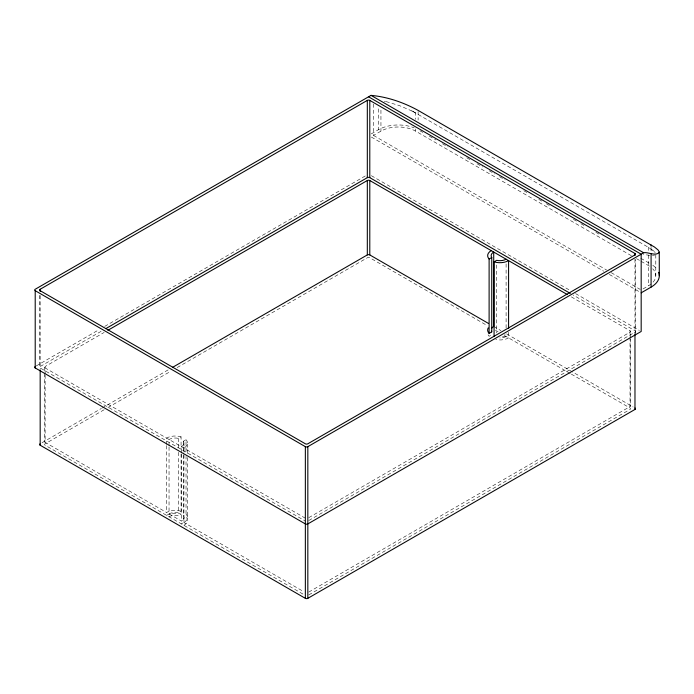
<?xml version="1.0" encoding="UTF-8"?>
<svg xmlns="http://www.w3.org/2000/svg" width="694" height="694" viewBox="0 0 694 694"><rect width="100%" height="100%" fill="white"/><g stroke="black" fill="none" stroke-linecap="round" stroke-linejoin="round"><path stroke-width="0.52" stroke-dasharray="3.47 2.6" d="M187.38 457.537L187.38 518.505M187.38 453.399L187.38 444.099M630.534 338.707L630.534 405.877M630.534 337.674L630.534 331.472M635.487 333.614L635.487 259.565M655.795 254.793L655.795 275.665M371.255 133.881L378.464 129.717A28.038 16.188 0 0 1 414.179 127.826M373.511 104.005L373.511 135.443L380.945 131.149A24.533 14.166 0 0 1 415.645 131.149L631.766 255.93M36.149 365.981L99.069 329.659M104.699 326.406L365.738 175.703M101.098 331.35L40.174 366.527A1.752 1.015 0 0 0 40.174 367.959L305.351 521.064M45.127 374.075L45.127 366.527L104.135 332.461M42.048 442.711L101.324 408.488M102.035 408.072L168.755 369.555M104.135 409.729L45.127 443.796A1.752 1.015 0 0 0 45.127 445.227L305.351 595.469M107.882 407.569L170.629 371.333M177.187 367.551L367.317 257.778A1.752 1.015 0 0 1 369.789 257.778L487.5 325.738M169.041 445.973L169.041 439.502A8.762 5.058 0 0 1 178.445 438.365L181.073 436.847L181.073 449.79M181.438 453.121L181.438 446.658A8.762 5.058 0 0 0 183.398 441.228L186.035 439.71L186.035 452.731M169.041 447.049L169.041 513.907A8.762 5.058 0 0 1 178.445 512.771L181.073 511.252L181.073 454.102M169.041 513.907L181.438 521.064A8.762 5.058 0 0 0 183.398 515.633L186.035 514.115L186.035 456.452M643.034 288.904L648.612 285.685A24.533 14.166 0 0 0 652.716 268.795M308.769 517.655L630.022 332.183A1.752 1.015 0 0 0 630.022 330.752L571.171 296.78M308.769 520.517L634.975 332.183A1.752 1.015 0 0 0 634.975 330.752L573.131 295.045M308.769 592.06L630.022 406.589L630.022 338.655M308.769 594.923L630.022 409.451A1.752 1.015 0 0 0 630.022 408.02L571.171 374.049M654.858 255.019L652.386 255.427M649.81 255.314L643.295 254.481M384.32 101.211L385.56 101.471M386.072 101.584L399.44 105.601L412.817 111.396M411.794 110.875L414.622 112.359M412.939 111.456L648.829 247.567L655.24 252.503M414.743 112.428L415.645 112.94L415.645 119.359M419.991 130.793L422.802 132.415M429.352 136.198L435.901 139.98M442.451 143.762L448.064 146.998M466.776 157.807L470.515 159.967M477.064 163.749L482.677 166.985M489.227 170.767L494.839 174.012M499.515 176.71L505.137 179.954M523.849 190.755L527.587 192.915M538.813 199.395L542.561 201.555M546.299 203.724L550.038 205.884M573.435 219.382L577.174 221.542M580.913 223.702L584.66 225.862M595.886 232.351L599.625 234.511M640.796 258.281L650.148 263.677M636.45 258.628L640.189 260.788M641.126 261.326L648.612 265.646A24.533 14.166 0 0 1 650.096 266.591M373.511 135.443L606.547 269.983M611.223 272.681L640.241 289.433M371.368 137.065L603.702 271.198M609.323 274.442L640.241 292.295M371.368 175.695L569.974 290.361M575.595 293.605L639.304 330.387M493.712 326.466L500.981 330.656M506.603 333.909L633.101 406.944M495.481 330.344L498.136 331.879M504.33 335.454L570.234 373.502M305.351 518.201L45.127 367.959A1.752 1.015 0 0 1 45.127 366.527M45.127 375.15L45.127 442.364L166.569 512.476A12.266 7.079 0 0 1 181.073 511.252M183.971 442.625L183.919 522.495L303.486 591.522M654.017 251.176L648.612 247.437L648.612 250.855M651.085 247.316L651.085 252.148M648.612 255.175L648.612 285.685M634.975 259.209L634.975 334.334M630.022 330.752L630.022 337.579M508.581 332.261L508.581 335.046A12.266 7.079 0 0 1 501.675 337.05M506.1 263.859L506.1 328.036M496.704 264.995L496.704 332.886M418.118 111.474L418.118 120.062M415.645 129.006L415.645 131.149M380.945 110.172L380.945 131.149M378.464 108.863L378.464 129.717M183.398 441.228L183.398 454.171M183.398 455.247L183.398 515.633M181.438 454.206L181.438 521.064M178.445 438.365L178.445 447.673M178.445 452.323L178.445 512.771M166.569 444.542L166.569 438.07A12.266 7.079 0 0 1 181.073 436.847M166.569 445.617L166.569 512.476M44.616 367.239L44.616 441.644M40.174 295.514L40.174 368.67M39.653 295.34L39.653 367.239M183.919 525.358A12.266 7.079 0 0 0 186.035 516.978L183.398 518.496A8.762 5.058 0 0 1 181.438 523.927M166.569 515.338A12.266 7.079 0 0 1 181.073 514.115L178.445 515.633A8.762 5.058 0 0 0 169.041 516.77M186.035 439.71A12.266 7.079 0 0 1 183.919 448.09M508.581 337.909A12.266 7.079 0 0 1 495.785 339.574M488.064 334.751A12.266 7.079 0 0 0 489.114 336.269L491.751 334.751A8.762 5.058 0 0 1 491.387 334.074M506.1 336.477A8.762 5.058 0 0 1 499.758 337.961M652.785 265.29A28.038 16.188 0 0 1 656.992 269.237M45.127 442.364A1.752 1.015 0 0 1 45.127 440.933M186.035 514.115A12.266 7.079 0 0 1 183.919 522.495M630.022 405.157A1.752 1.015 0 0 1 630.022 406.589M505.18 334.083A8.762 5.058 0 0 1 504.668 334.291"/><path stroke-width="1.04" d="M368.557 96.804L641.178 254.204L641.178 331.472L307.832 523.918A1.752 1.015 0 0 1 305.351 523.918L35.212 367.959L35.212 290.691A1.752 1.015 0 0 1 35.212 289.259L371.03 95.373C387.53 96.874 403.5 102.434 417.996 110.329L654.477 247.021L657.973 249.857L659.265 251.931L659.3 275.665M659.3 252.234C656.03 256.737 647.728 251.679 643.65 252.772L371.03 95.373M40.174 291.402L40.174 289.259L367.317 100.387A1.752 1.015 0 0 1 369.789 100.387L634.975 253.483L634.975 255.418M105.783 328.644L367.317 177.655A1.752 1.015 0 0 1 369.789 177.655L570.321 293.423M107.882 330.301L367.317 180.509A1.752 1.015 0 0 1 369.789 180.509L567.432 294.62M172.502 367.395L367.317 254.924A1.752 1.015 0 0 1 369.789 254.924L488.429 323.413M491.751 257.483L491.751 331.888L489.114 333.406L489.114 259.001L491.751 257.483A8.762 5.058 0 0 1 493.712 252.061L493.712 326.466A8.762 5.058 0 0 0 491.69 328.279M494.076 336.269L494.076 261.864L496.704 260.345A8.762 5.058 0 0 0 506.1 259.209M35.212 290.691L305.351 446.65A1.752 1.015 0 0 0 307.832 446.65L643.65 252.772M641.178 292.833L651.085 287.116A28.038 16.188 0 0 0 658.701 272.352M39.966 443.934A1.752 1.015 0 0 0 40.174 445.227L305.351 598.332A1.752 1.015 0 0 0 307.832 598.332L634.975 409.451L634.975 334.334M651.085 244.904L651.085 246.11M651.085 253.744L651.085 287.116M508.581 328.54L508.581 260.64A12.266 7.079 0 0 1 494.076 261.864M369.789 100.387L369.789 177.655M369.789 180.509L369.789 254.924M367.317 100.387L367.317 177.655M367.317 180.509L367.317 254.924M307.832 446.65L307.832 598.332M305.351 446.65L305.351 598.332M40.174 369.885L40.174 445.227M489.114 259.001A12.266 7.079 0 0 1 491.231 250.629M634.975 408.02A1.752 1.015 0 0 1 634.975 409.451M35.212 367.959A1.752 1.015 0 0 1 35.012 366.666M40.174 289.259A1.752 1.015 0 0 0 40.174 290.691L305.351 443.796A1.752 1.015 0 0 0 307.832 443.796L634.975 254.915A1.752 1.015 0 0 0 634.975 253.483M491.751 331.888A8.762 5.058 0 0 1 491.387 331.212M489.114 333.406A12.266 7.079 0 0 1 488.229 327.88"/></g></svg>
